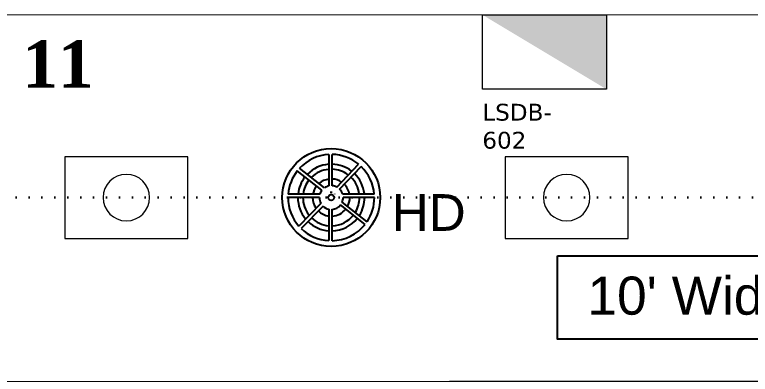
# Model space of a CAD drawing. Header units: inches. Extents: x -12 to 20935469, y -1604 to 24729220.
# Drawn here: x 20825452.2 to 20825692.8, y 24649993.9 to 24650111.5 of the extents above; entities that cross this region are included whole.
import ezdxf

# ---------------------------------------------------------------- set-up
doc = ezdxf.new("R2010")
doc.units = ezdxf.units.IN
doc.header["$LTSCALE"] = 0.03
doc.header["$MEASUREMENT"] = 0
doc.linetypes.add('ACAD_ISO02W100', pattern=[15, 12, -3])
doc.linetypes.add('DOT', pattern=[0.25, 0, -0.25])
for name, color, linetype, lineweight in [('CL BOX', 90, 'ACAD_ISO02W100', 0), ('Dimiention', 75, 'Continuous', 18), ('Hatch', 253, 'Continuous', 15), ('line', 7, 'Continuous', 9), ('TU TEXT', 251, 'Continuous', 13)]:
    doc.layers.add(name, color=color, linetype=linetype, lineweight=lineweight)
for name, color, linetype in [('heat detactor', 8, 'Continuous'), ('SB TEXT', 215, 'DOT'), ('TEXT', 7, 'Continuous'), ('w', 188, 'DOT')]:
    doc.layers.add(name, color=color, linetype=linetype)
doc.styles.add('2', font='swisscl.ttf')
doc.styles.add('RomanS', font='arial.ttf', dxfattribs={"height": 12})
doc.styles.get("Standard").update_dxf_attribs({"font": 'timesbd.ttf'})

# ---------------------------------------------------------------- blocks, each defined once
blk = doc.blocks.new('GGGFGFG')
at = {"layer": 'line', "color": 4, "ltscale": 50}
for p, q in [((7356688.2, 3293208.1), (7357003, 3293208.1)), ((7356688.2, 3292998.4), (7356688.2, 3293208.1)), ((7357003, 3293208.1), (7357003, 3292998.4)), ((7357003, 3292998.4), (7356688.2, 3292998.4))]:
    blk.add_line(p, q, dxfattribs=at)
blk.add_circle((7356845.6, 3293103.2), 59.6, dxfattribs=at)
blk = doc.blocks.new('U7TYT')
at = {"layer": 'Dimiention', "ltscale": 50, "transparency": 33554590}
h = blk.add_hatch(color=253, dxfattribs=at)
h.dxf.hatch_style = 1
h.paths.add_polyline_path([(7347319.5, 3290479.6), (7346977, 3290273.9), (7347319.5, 3290273.9)])
at = {"layer": 'Dimiention', "color": 4, "ltscale": 50}
blk.add_lwpolyline([(7347319.5, 3290273.9), (7347319.5, 3290479.6), (7346977, 3290479.6), (7346977, 3290273.9)], close=True, dxfattribs=at)
blk = doc.blocks.new('heat detaCTOR')
for p, q in [((20826806.99, 24664335.71), (20826806.99, 24664325.41)), ((20826808.1, 24664325.48), (20826808.1, 24664335.73)), ((20826809.56, 24664325.06), (20826816.75, 24664332.51)), ((20826810.46, 24664324.4), (20826817.58, 24664331.78)), ((20826804.72, 24664323.99), (20826796.69, 24664330.35)), ((20826805.53, 24664324.77), (20826797.4, 24664331.19)), ((20826804.07, 24664322.73), (20826793.7, 24664322.73)), ((20826821.85, 24664322.73), (20826811.48, 24664322.73)), ((20826803.91, 24664321.62), (20826793.66, 24664321.62)), ((20826804.41, 24664319.72), (20826797.2, 24664312.27)), ((20826819.48, 24664313.72), (20826811.36, 24664320.16)), ((20826821.9, 24664321.62), (20826811.65, 24664321.62)), ((20826805.09, 24664318.84), (20826797.97, 24664311.46)), ((20826806.99, 24664317.83), (20826806.99, 24664307.52)), ((20826808.1, 24664307.5), (20826808.1, 24664317.77)), ((20826818.83, 24664312.83), (20826810.79, 24664319.19))]:
    blk.add_line(p, q)
at = {"layer": 'heat detactor'}
for radius in [16.02, 0.961]:
    blk.add_circle((20826807.78, 24664321.62), radius, dxfattribs=at)
at = {"layer": 'heat detactor', "ltscale": 50}
for radius, start, end in [(14.12, 93.1805, 137.2895), (14.12, 50.5228, 88.685), (14.12, 4.5205, 46.0244), (14.12, 141.7875, 175.4795), (9.26, 95.4082, 134.2403), (9.26, 53.6686, 87.7533), (9.26, 141.9072, 172.3309), (6.08, 97.3867, 131.5175), (6.08, 56.4828, 86.9346), (9.26, 7.6691, 45.9996), (6.08, 142.0004, 169.5114), (3.87, 101.6639, 125.5893), (3.87, 62.6166, 85.1763), (3.87, 16.6343, 45.9836), (6.08, 10.4886, 45.9945), (3.87, 142.2004, 163.3657), (1.65, 78.6551, 101.3184), (1.65, 42.0404, 45.9436), (14.12, 179.9779, 221.5042), (9.26, 180, 218.3584), (6.08, 180, 215.5442), (3.87, 180, 209.4431), (3.87, 337.7128, 0), (6.08, 331.7846, 0), (9.26, 329.0619, 0), (14.12, 326.0126, 0.0221), (6.08, 226.0325, 262.6133), (3.87, 226.0434, 258.3361), (3.87, 274.8237, 321.1017), (6.08, 273.0654, 321.3017), (9.26, 226.0274, 264.5918), (9.26, 272.2467, 321.395), (14.12, 271.315, 321.5146), (14.12, 226.0026, 266.8195)]:
    blk.add_arc((20826807.78, 24664321.62), radius, start, end, dxfattribs=at)
at = {"layer": 'heat detactor'}
for start, end in [(94.5899, 135.3638), (52.5077, 88.0926), (6.5061, 46.0017), (141.8685, 173.4939), (180, 219.5193), (327.9383, 0), (271.9074, 321.4336), (226.0253, 265.4101)]:
    blk.add_arc((20826807.78, 24664321.62), 10.91, start, end, dxfattribs=at)
at = {"insert": (20826827.55, 24664322.73), "char_height": 12, "attachment_point": 1, "style": 'RomanS'}
blk.add_mtext_dynamic_manual_height_columns('HD', width=23.193, gutter_width=60, heights=[0], dxfattribs=at)

msp = doc.modelspace()

# ---------------------------------------------------------------- linework, layer by layer
msp.add_lwpolyline([(20825629.71, 24650032.62), (20825784.55, 24650032.62), (20825784.55, 24650005.3), (20825629.71, 24650005.3)], close=True)
at = {"layer": 'Hatch', "lineweight": 0}
msp.add_lwpolyline([(20824137.87, 24650111.69), (20824959.82, 24650111.7), (20824959.82, 24650426.58), (20825139.37, 24650426.41), (20825139.37, 24650111.55), (20825973.37, 24650111.51), (20825973.37, 24649991.53), (20825869.37, 24649991.53), (20825594.37, 24649991.53), (20825279.37, 24649991.39), (20825279.37, 24649850.39), (20824959.82, 24649850.39), (20824959.82, 24649991.53), (20824137.87, 24649991.35)], close=True, dxfattribs=at)
at = {"layer": 'w', "linetype": 'DOT', "lineweight": 30, "ltscale": 550, "transparency": 33554661}
msp.add_line((20825190.73, 24650051.69), (20825920.73, 24650051.69), dxfattribs=at)

# ---------------------------------------------------------------- block references
at = {"layer": 'CL BOX', "color": 5, "transparency": 33554457, "xscale": -0.127552882082143, "yscale": 0.127552882082143, "zscale": 0.127552882082143, "rotation": 359.9998993550784}
for p in [(21763874.85, 24230005.23), (21764018.85, 24230005.23)]:
    msp.add_blockref('GGGFGFG', p, dxfattribs=at)
at = {"layer": 'heat detactor'}
msp.add_blockref('heat detaCTOR', (-1252.05, -14269.93), dxfattribs=at)
at = {"layer": 'line', "color": 5, "xscale": -0.1185378862922786, "yscale": 0.1185378862922786, "zscale": 0.1185378862922786, "rotation": 179.9988390966592}
msp.add_blockref('U7TYT', (19954717.93, 25040151.27), dxfattribs=at)

# ---------------------------------------------------------------- texts
at = {"layer": 'SB TEXT', "insert": (20825466.38, 24650087.69), "char_height": 15.435, "width": 227.4581, "attachment_point": 8, "rotation": 0}
msp.add_mtext('\\A1;11', dxfattribs=at)
at = {"layer": 'TEXT', "color": 30, "lineweight": 5, "ltscale": 20, "insert": (20825707.03, 24650025.84), "char_height": 12.4758, "attachment_point": 2, "style": '2'}
msp.add_mtext_dynamic_manual_height_columns("\\pxsm1,qc;{\\fArial|b0|i0|c0|p34;\\C0;10' Wide Corridor}", width=227.8899, gutter_width=0.75, heights=[0], dxfattribs=at)
at = {"layer": 'TU TEXT', "color": 5, "ltscale": 50, "insert": (20825605.14, 24650082.37), "char_height": 5, "attachment_point": 1}
msp.add_mtext_dynamic_manual_height_columns('{\\fVerdana|b0|i0|c0|p34;\\H1.1x;\\C256;LSDB-\\P602}', width=10.0383, gutter_width=0.0112, heights=[0], dxfattribs=at)

doc.saveas('drawing.dxf')
